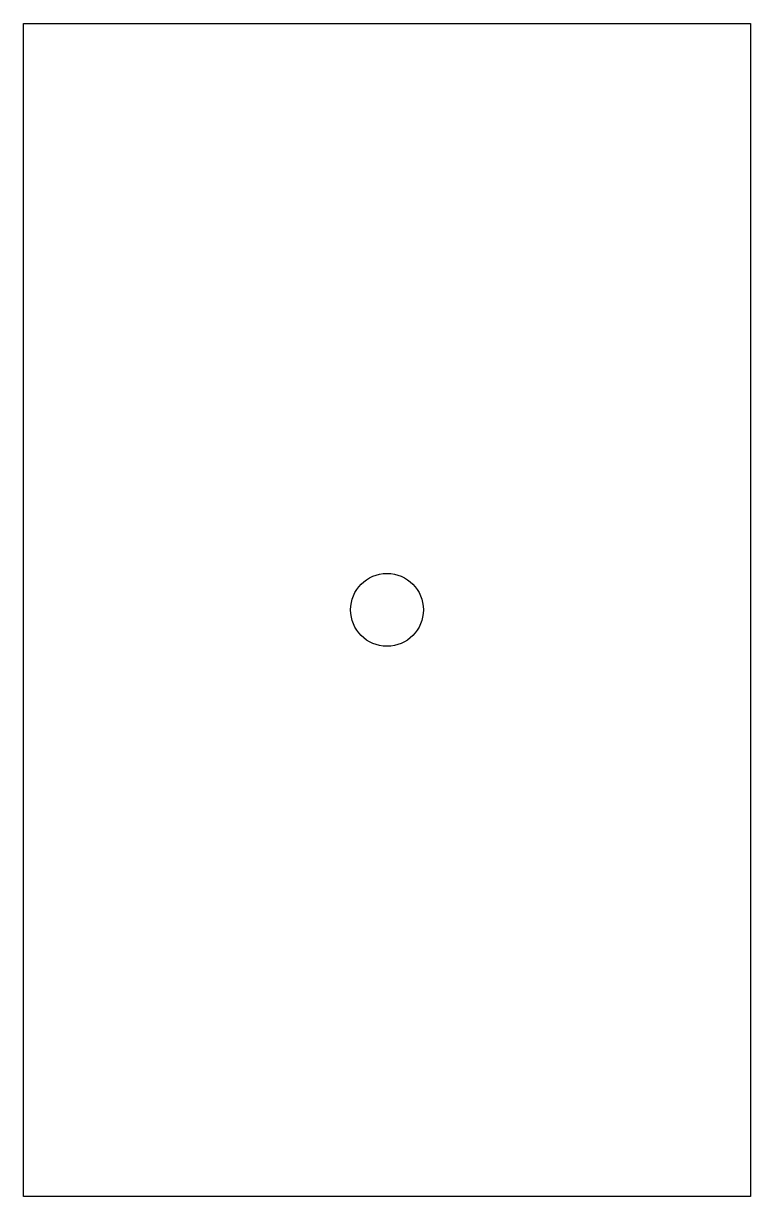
# Model space of a CAD drawing. Header units: millimetres. Extents: x -200 to -111, y -94 to 50.
import ezdxf

# ---------------------------------------------------------------- set-up
doc = ezdxf.new("R2010")
doc.units = ezdxf.units.MM
doc.layers.get('0').update_dxf_attribs({"linetype": 'CONTINUOUS'})

msp = doc.modelspace()

# ---------------------------------------------------------------- linework, layer by layer
msp.add_lwpolyline([(-200, 50), (-111.1, 50), (-111.1, -93.5), (-200, -93.5)], close=True)
msp.add_circle((-155.55, -21.73), 4.45)

doc.saveas('drawing.dxf')
